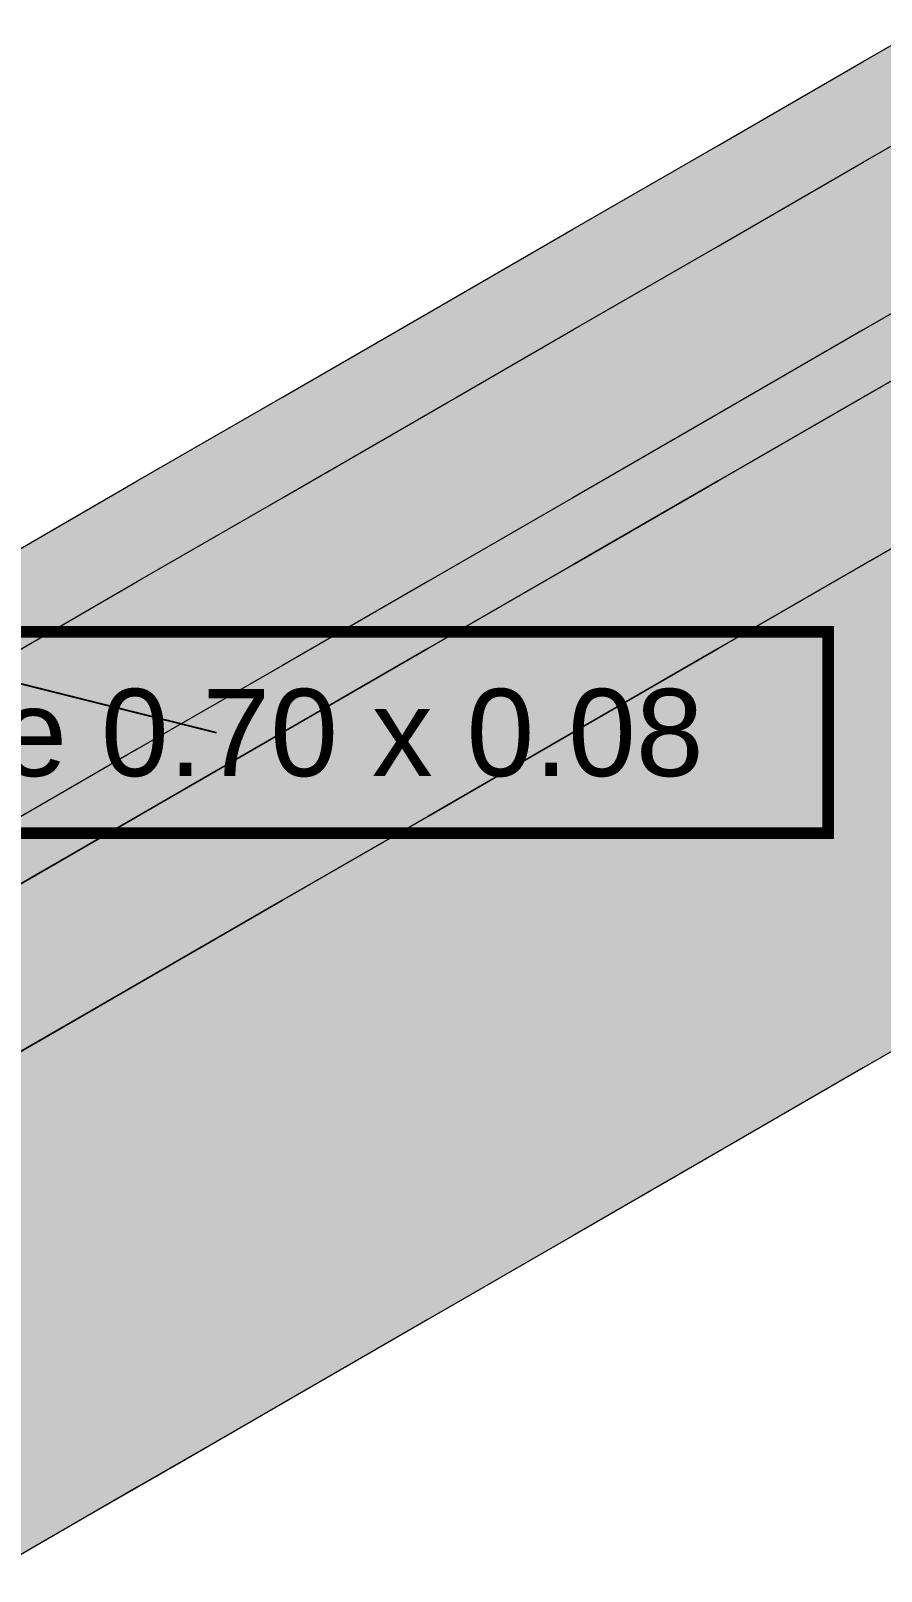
# Model space of a CAD drawing. Header units: metres. Extents: x 349021 to 349543, y 9281040 to 9281959.
# Drawn here: x 349207.3298 to 349207.5834, y 9281043.625 to 9281044.0842 of the extents above; entities that cross this region are included whole.
import ezdxf
from ezdxf.enums import TextEntityAlignment as Align

# ---------------------------------------------------------------- set-up
doc = ezdxf.new("R2010")
doc.units = ezdxf.units.M
doc.header["$LTSCALE"] = 0.25
doc.layers.add('ISO-3D', color=7, linetype='CONTINUOUS', lineweight=13)
doc.layers.add('ISO-3D-ARISTAS', color=250, linetype='CONTINUOUS', lineweight=13)
doc.layers.add('LLAMADAS-NUM', color=30, linetype='CONTINUOUS', lineweight=25, true_color=0xc05014)
doc.styles.get("Standard").update_dxf_attribs({"font": 'arial.ttf'})

msp = doc.modelspace()

# ---------------------------------------------------------------- linework, layer by layer
at = {"layer": 'ISO-3D', "true_color": 0x9e9d98}
msp.add_solid([(349207.62141, 9281044.07), (349207.57811, 9281044.095), (349207.62141, 9281044.115), (349207.57811, 9281044.14)], dxfattribs=at)
at = {"layer": 'ISO-3D', "true_color": 0xb0aea8}
for points in [[(349207.65389, 9281044.08875), (349207.62141, 9281044.07), (349207.61058, 9281044.11375), (349207.57811, 9281044.095)], [(349207.65028, 9281044.08333), (349207.60698, 9281044.05833), (349207.62141, 9281044.1), (349207.57811, 9281044.075)], [(349207.60698, 9281044.05833), (349207.56368, 9281044.03333), (349207.57811, 9281044.075), (349207.53481, 9281044.05)], [(349207.66471, 9281044.045), (349207.62141, 9281044.02), (349207.62141, 9281044.07), (349207.57811, 9281044.045)], [(349207.63584, 9281044.04167), (349207.59254, 9281044.01667), (349207.60698, 9281044.05833), (349207.56368, 9281044.03333)], [(349207.56368, 9281044.03333), (349207.52037, 9281044.00833), (349207.53481, 9281044.05), (349207.49151, 9281044.025)], [(349207.62141, 9281044.02), (349207.57811, 9281043.995), (349207.57811, 9281044.045), (349207.53481, 9281044.02)], [(349207.59254, 9281044.01667), (349207.54924, 9281043.99167), (349207.56368, 9281044.03333), (349207.52037, 9281044.00833)], [(349207.52037, 9281044.00833), (349207.47707, 9281043.98333), (349207.49151, 9281044.025), (349207.44821, 9281044)], [(349207.57811, 9281043.995), (349207.53481, 9281043.97), (349207.53481, 9281044.02), (349207.49151, 9281043.995)], [(349207.62141, 9281044), (349207.57811, 9281043.975), (349207.59254, 9281044.01667), (349207.54924, 9281043.99167)], [(349207.54924, 9281043.99167), (349207.50594, 9281043.96667), (349207.52037, 9281044.00833), (349207.47707, 9281043.98333)], [(349207.47707, 9281043.98333), (349207.43377, 9281043.95833), (349207.44821, 9281044), (349207.4049, 9281043.975)], [(349207.53481, 9281043.97), (349207.49151, 9281043.945), (349207.49151, 9281043.995), (349207.44821, 9281043.97)], [(349207.57811, 9281043.975), (349207.53481, 9281043.95), (349207.54924, 9281043.99167), (349207.50594, 9281043.96667)], [(349207.50594, 9281043.96667), (349207.46264, 9281043.94167), (349207.47707, 9281043.98333), (349207.43377, 9281043.95833)], [(349207.43377, 9281043.95833), (349207.39047, 9281043.93333), (349207.4049, 9281043.975), (349207.3616, 9281043.95)], [(349207.49151, 9281043.945), (349207.44821, 9281043.92), (349207.44821, 9281043.97), (349207.4049, 9281043.945)], [(349207.53481, 9281043.95), (349207.49151, 9281043.925), (349207.50594, 9281043.96667), (349207.46264, 9281043.94167)], [(349207.46264, 9281043.94167), (349207.41934, 9281043.91667), (349207.43377, 9281043.95833), (349207.39047, 9281043.93333)], [(349207.39047, 9281043.93333), (349207.34717, 9281043.90833), (349207.3616, 9281043.95), (349207.3183, 9281043.925)], [(349207.65389, 9281043.93125), (349207.61058, 9281043.90625), (349207.62141, 9281043.95), (349207.57811, 9281043.925)], [(349207.44821, 9281043.92), (349207.4049, 9281043.895), (349207.4049, 9281043.945), (349207.3616, 9281043.92)], [(349207.49151, 9281043.925), (349207.44821, 9281043.9), (349207.46264, 9281043.94167), (349207.41934, 9281043.91667)], [(349207.41934, 9281043.91667), (349207.37604, 9281043.89167), (349207.39047, 9281043.93333), (349207.34717, 9281043.90833)], [(349207.34717, 9281043.90833), (349207.30387, 9281043.88333), (349207.3183, 9281043.925), (349207.275, 9281043.9)], [(349207.61058, 9281043.90625), (349207.56728, 9281043.88125), (349207.57811, 9281043.925), (349207.53481, 9281043.9)], [(349207.4049, 9281043.895), (349207.3616, 9281043.87), (349207.3616, 9281043.92), (349207.3183, 9281043.895)], [(349207.44821, 9281043.9), (349207.4049, 9281043.875), (349207.41934, 9281043.91667), (349207.37604, 9281043.89167)], [(349207.37604, 9281043.89167), (349207.33274, 9281043.86667), (349207.34717, 9281043.90833), (349207.30387, 9281043.88333)], [(349207.64306, 9281043.8875), (349207.59976, 9281043.8625), (349207.61058, 9281043.90625), (349207.56728, 9281043.88125)], [(349207.56728, 9281043.88125), (349207.52398, 9281043.85625), (349207.53481, 9281043.9), (349207.49151, 9281043.875)], [(349207.3616, 9281043.87), (349207.3183, 9281043.845), (349207.3183, 9281043.895), (349207.275, 9281043.87)], [(349207.4049, 9281043.875), (349207.3616, 9281043.85), (349207.37604, 9281043.89167), (349207.33274, 9281043.86667)], [(349207.33274, 9281043.86667), (349207.29809, 9281043.84667), (349207.30387, 9281043.88333), (349207.26923, 9281043.86333)], [(349207.59976, 9281043.8625), (349207.55646, 9281043.8375), (349207.56728, 9281043.88125), (349207.52398, 9281043.85625)], [(349207.52398, 9281043.85625), (349207.48068, 9281043.83125), (349207.49151, 9281043.875), (349207.44821, 9281043.85)], [(349207.3616, 9281043.85), (349207.32696, 9281043.83), (349207.33274, 9281043.86667), (349207.29809, 9281043.84667)], [(349207.63224, 9281043.84375), (349207.58893, 9281043.81875), (349207.59976, 9281043.8625), (349207.55646, 9281043.8375)], [(349207.55646, 9281043.8375), (349207.51316, 9281043.8125), (349207.52398, 9281043.85625), (349207.48068, 9281043.83125)], [(349207.48068, 9281043.83125), (349207.43738, 9281043.80625), (349207.44821, 9281043.85), (349207.4049, 9281043.825)], [(349207.58893, 9281043.81875), (349207.54563, 9281043.79375), (349207.55646, 9281043.8375), (349207.51316, 9281043.8125)], [(349207.51316, 9281043.8125), (349207.46986, 9281043.7875), (349207.48068, 9281043.83125), (349207.43738, 9281043.80625)], [(349207.43738, 9281043.80625), (349207.39408, 9281043.78125), (349207.4049, 9281043.825), (349207.3616, 9281043.8)], [(349207.62141, 9281043.8), (349207.57811, 9281043.775), (349207.58893, 9281043.81875), (349207.54563, 9281043.79375)], [(349207.54563, 9281043.79375), (349207.50233, 9281043.76875), (349207.51316, 9281043.8125), (349207.46986, 9281043.7875)], [(349207.46986, 9281043.7875), (349207.42655, 9281043.7625), (349207.43738, 9281043.80625), (349207.39408, 9281043.78125)], [(349207.39408, 9281043.78125), (349207.35078, 9281043.75625), (349207.3616, 9281043.8), (349207.3183, 9281043.775)], [(349207.57811, 9281043.775), (349207.53481, 9281043.75), (349207.54563, 9281043.79375), (349207.50233, 9281043.76875)], [(349207.50233, 9281043.76875), (349207.45903, 9281043.74375), (349207.46986, 9281043.7875), (349207.42655, 9281043.7625)], [(349207.42655, 9281043.7625), (349207.38325, 9281043.7375), (349207.39408, 9281043.78125), (349207.35078, 9281043.75625)], [(349207.35078, 9281043.75625), (349207.30748, 9281043.73125), (349207.3183, 9281043.775), (349207.275, 9281043.75)], [(349207.53481, 9281043.75), (349207.49151, 9281043.725), (349207.50233, 9281043.76875), (349207.45903, 9281043.74375)], [(349207.45903, 9281043.74375), (349207.41573, 9281043.71875), (349207.42655, 9281043.7625), (349207.38325, 9281043.7375)], [(349207.38325, 9281043.7375), (349207.33995, 9281043.7125), (349207.35078, 9281043.75625), (349207.30748, 9281043.73125)], [(349207.49151, 9281043.725), (349207.44821, 9281043.7), (349207.45903, 9281043.74375), (349207.41573, 9281043.71875)], [(349207.41573, 9281043.71875), (349207.37243, 9281043.69375), (349207.38325, 9281043.7375), (349207.33995, 9281043.7125)], [(349207.33995, 9281043.7125), (349207.31108, 9281043.69583), (349207.30748, 9281043.73125), (349207.27861, 9281043.71458)], [(349207.44821, 9281043.7), (349207.4049, 9281043.675), (349207.41573, 9281043.71875), (349207.37243, 9281043.69375)], [(349207.37243, 9281043.69375), (349207.34356, 9281043.67708), (349207.33995, 9281043.7125), (349207.31108, 9281043.69583)], [(349207.34356, 9281043.67708), (349207.31469, 9281043.66042), (349207.31108, 9281043.69583), (349207.28222, 9281043.67917)], [(349207.4049, 9281043.675), (349207.37604, 9281043.65833), (349207.37243, 9281043.69375), (349207.34356, 9281043.67708)], [(349207.37604, 9281043.65833), (349207.34717, 9281043.64167), (349207.34356, 9281043.67708), (349207.31469, 9281043.66042)], [(349207.34717, 9281043.64167), (349207.3183, 9281043.625), (349207.31469, 9281043.66042), (349207.28583, 9281043.64375)]]:
    msp.add_solid(points, dxfattribs=at)
at = {"layer": 'ISO-3D', "true_color": 0x8e8d88}
for points in [[(349207.62141, 9281044.06), (349207.57811, 9281044.035), (349207.62141, 9281044.1), (349207.57811, 9281044.075)], [(349207.57811, 9281044.035), (349207.53481, 9281044.01), (349207.57811, 9281044.075), (349207.53481, 9281044.05)], [(349207.62141, 9281044.05), (349207.57811, 9281044.025), (349207.62141, 9281044.07), (349207.57811, 9281044.045)], [(349207.62141, 9281044.02), (349207.57811, 9281043.995), (349207.62141, 9281044.06), (349207.57811, 9281044.035)], [(349207.53481, 9281044.01), (349207.49151, 9281043.985), (349207.53481, 9281044.05), (349207.49151, 9281044.025)], [(349207.62141, 9281044), (349207.57811, 9281043.975), (349207.62141, 9281044.05), (349207.57811, 9281044.025)], [(349207.57811, 9281044.025), (349207.53481, 9281044), (349207.57811, 9281044.045), (349207.53481, 9281044.02)], [(349207.57811, 9281043.995), (349207.53481, 9281043.97), (349207.57811, 9281044.035), (349207.53481, 9281044.01)], [(349207.49151, 9281043.985), (349207.44821, 9281043.96), (349207.49151, 9281044.025), (349207.44821, 9281044)], [(349207.57811, 9281043.975), (349207.53481, 9281043.95), (349207.57811, 9281044.025), (349207.53481, 9281044)], [(349207.53481, 9281044), (349207.49151, 9281043.975), (349207.53481, 9281044.02), (349207.49151, 9281043.995)], [(349207.53481, 9281043.97), (349207.49151, 9281043.945), (349207.53481, 9281044.01), (349207.49151, 9281043.985)], [(349207.44821, 9281043.96), (349207.4049, 9281043.935), (349207.44821, 9281044), (349207.4049, 9281043.975)], [(349207.53481, 9281043.95), (349207.49151, 9281043.925), (349207.53481, 9281044), (349207.49151, 9281043.975)], [(349207.62141, 9281043.95), (349207.57811, 9281043.925), (349207.62141, 9281044), (349207.57811, 9281043.975)], [(349207.62141, 9281043.96), (349207.57811, 9281043.935), (349207.62141, 9281044), (349207.57811, 9281043.975)], [(349207.49151, 9281043.975), (349207.44821, 9281043.95), (349207.49151, 9281043.995), (349207.44821, 9281043.97)], [(349207.49151, 9281043.945), (349207.44821, 9281043.92), (349207.49151, 9281043.985), (349207.44821, 9281043.96)], [(349207.4049, 9281043.935), (349207.3616, 9281043.91), (349207.4049, 9281043.975), (349207.3616, 9281043.95)], [(349207.49151, 9281043.925), (349207.44821, 9281043.9), (349207.49151, 9281043.975), (349207.44821, 9281043.95)], [(349207.57811, 9281043.925), (349207.53481, 9281043.9), (349207.57811, 9281043.975), (349207.53481, 9281043.95)], [(349207.57811, 9281043.935), (349207.53481, 9281043.91), (349207.57811, 9281043.975), (349207.53481, 9281043.95)], [(349207.44821, 9281043.95), (349207.4049, 9281043.925), (349207.44821, 9281043.97), (349207.4049, 9281043.945)], [(349207.44821, 9281043.92), (349207.4049, 9281043.895), (349207.44821, 9281043.96), (349207.4049, 9281043.935)], [(349207.62141, 9281043.92), (349207.57811, 9281043.895), (349207.62141, 9281043.96), (349207.57811, 9281043.935)], [(349207.3616, 9281043.91), (349207.3183, 9281043.885), (349207.3616, 9281043.95), (349207.3183, 9281043.925)], [(349207.44821, 9281043.9), (349207.4049, 9281043.875), (349207.44821, 9281043.95), (349207.4049, 9281043.925)], [(349207.53481, 9281043.9), (349207.49151, 9281043.875), (349207.53481, 9281043.95), (349207.49151, 9281043.925)], [(349207.53481, 9281043.91), (349207.49151, 9281043.885), (349207.53481, 9281043.95), (349207.49151, 9281043.925)], [(349207.4049, 9281043.925), (349207.3616, 9281043.9), (349207.4049, 9281043.945), (349207.3616, 9281043.92)], [(349207.4049, 9281043.895), (349207.3616, 9281043.87), (349207.4049, 9281043.935), (349207.3616, 9281043.91)], [(349207.57811, 9281043.895), (349207.53481, 9281043.87), (349207.57811, 9281043.935), (349207.53481, 9281043.91)], [(349207.4049, 9281043.875), (349207.3616, 9281043.85), (349207.4049, 9281043.925), (349207.3616, 9281043.9)], [(349207.49151, 9281043.875), (349207.44821, 9281043.85), (349207.49151, 9281043.925), (349207.44821, 9281043.9)], [(349207.49151, 9281043.885), (349207.44821, 9281043.86), (349207.49151, 9281043.925), (349207.44821, 9281043.9)], [(349207.3616, 9281043.9), (349207.3183, 9281043.875), (349207.3616, 9281043.92), (349207.3183, 9281043.895)], [(349207.62141, 9281043.9), (349207.57811, 9281043.875), (349207.62141, 9281043.92), (349207.57811, 9281043.895)], [(349207.3616, 9281043.87), (349207.3183, 9281043.845), (349207.3616, 9281043.91), (349207.3183, 9281043.885)], [(349207.53481, 9281043.87), (349207.49151, 9281043.845), (349207.53481, 9281043.91), (349207.49151, 9281043.885)], [(349207.3616, 9281043.85), (349207.3183, 9281043.825), (349207.3616, 9281043.9), (349207.3183, 9281043.875)], [(349207.44821, 9281043.85), (349207.4049, 9281043.825), (349207.44821, 9281043.9), (349207.4049, 9281043.875)], [(349207.44821, 9281043.86), (349207.4049, 9281043.835), (349207.44821, 9281043.9), (349207.4049, 9281043.875)], [(349207.62141, 9281043.85), (349207.57811, 9281043.825), (349207.62141, 9281043.9), (349207.57811, 9281043.875)], [(349207.57811, 9281043.875), (349207.53481, 9281043.85), (349207.57811, 9281043.895), (349207.53481, 9281043.87)], [(349207.49151, 9281043.845), (349207.44821, 9281043.82), (349207.49151, 9281043.885), (349207.44821, 9281043.86)], [(349207.4049, 9281043.825), (349207.3616, 9281043.8), (349207.4049, 9281043.875), (349207.3616, 9281043.85)], [(349207.4049, 9281043.835), (349207.3616, 9281043.81), (349207.4049, 9281043.875), (349207.3616, 9281043.85)], [(349207.57811, 9281043.825), (349207.53481, 9281043.8), (349207.57811, 9281043.875), (349207.53481, 9281043.85)], [(349207.53481, 9281043.85), (349207.49151, 9281043.825), (349207.53481, 9281043.87), (349207.49151, 9281043.845)], [(349207.44821, 9281043.82), (349207.4049, 9281043.795), (349207.44821, 9281043.86), (349207.4049, 9281043.835)], [(349207.3616, 9281043.8), (349207.3183, 9281043.775), (349207.3616, 9281043.85), (349207.3183, 9281043.825)], [(349207.3616, 9281043.81), (349207.3183, 9281043.785), (349207.3616, 9281043.85), (349207.3183, 9281043.825)], [(349207.53481, 9281043.8), (349207.49151, 9281043.775), (349207.53481, 9281043.85), (349207.49151, 9281043.825)], [(349207.62141, 9281043.8), (349207.57811, 9281043.775), (349207.62141, 9281043.85), (349207.57811, 9281043.825)], [(349207.49151, 9281043.825), (349207.44821, 9281043.8), (349207.49151, 9281043.845), (349207.44821, 9281043.82)], [(349207.4049, 9281043.795), (349207.3616, 9281043.77), (349207.4049, 9281043.835), (349207.3616, 9281043.81)], [(349207.49151, 9281043.775), (349207.44821, 9281043.75), (349207.49151, 9281043.825), (349207.44821, 9281043.8)], [(349207.57811, 9281043.775), (349207.53481, 9281043.75), (349207.57811, 9281043.825), (349207.53481, 9281043.8)], [(349207.44821, 9281043.8), (349207.4049, 9281043.775), (349207.44821, 9281043.82), (349207.4049, 9281043.795)], [(349207.3616, 9281043.77), (349207.3183, 9281043.745), (349207.3616, 9281043.81), (349207.3183, 9281043.785)], [(349207.44821, 9281043.75), (349207.4049, 9281043.725), (349207.44821, 9281043.8), (349207.4049, 9281043.775)], [(349207.53481, 9281043.75), (349207.49151, 9281043.725), (349207.53481, 9281043.8), (349207.49151, 9281043.775)], [(349207.4049, 9281043.775), (349207.3616, 9281043.75), (349207.4049, 9281043.795), (349207.3616, 9281043.77)], [(349207.4049, 9281043.725), (349207.3616, 9281043.7), (349207.4049, 9281043.775), (349207.3616, 9281043.75)], [(349207.49151, 9281043.725), (349207.44821, 9281043.7), (349207.49151, 9281043.775), (349207.44821, 9281043.75)], [(349207.3616, 9281043.75), (349207.3183, 9281043.725), (349207.3616, 9281043.77), (349207.3183, 9281043.745)], [(349207.3616, 9281043.7), (349207.3183, 9281043.675), (349207.3616, 9281043.75), (349207.3183, 9281043.725)], [(349207.44821, 9281043.7), (349207.4049, 9281043.675), (349207.44821, 9281043.75), (349207.4049, 9281043.725)], [(349207.4049, 9281043.675), (349207.3616, 9281043.65), (349207.4049, 9281043.725), (349207.3616, 9281043.7)], [(349207.3616, 9281043.65), (349207.3183, 9281043.625), (349207.3616, 9281043.7), (349207.3183, 9281043.675)]]:
    msp.add_solid(points, dxfattribs=at)
at = {"layer": 'ISO-3D-ARISTAS', "color": 250}
for p, q in [((349207.57811, 9281044.075), (349207.62141, 9281044.1)), ((349207.57811, 9281044.075), (349207.62141, 9281044.1)), ((349207.53481, 9281044.05), (349207.57811, 9281044.075)), ((349207.53481, 9281044.05), (349207.57811, 9281044.075)), ((349207.57811, 9281044.045), (349207.62141, 9281044.07)), ((349207.57811, 9281044.045), (349207.62141, 9281044.07)), ((349207.49151, 9281044.025), (349207.53481, 9281044.05)), ((349207.49151, 9281044.025), (349207.53481, 9281044.05)), ((349207.53481, 9281044.02), (349207.57811, 9281044.045)), ((349207.53481, 9281044.02), (349207.57811, 9281044.045)), ((349207.44821, 9281044), (349207.49151, 9281044.025)), ((349207.44821, 9281044), (349207.49151, 9281044.025)), ((349207.49151, 9281043.995), (349207.53481, 9281044.02)), ((349207.49151, 9281043.995), (349207.53481, 9281044.02)), ((349207.62141, 9281044.02), (349207.57811, 9281043.995)), ((349207.62141, 9281044.02), (349207.57811, 9281043.995)), ((349207.4049, 9281043.975), (349207.44821, 9281044)), ((349207.4049, 9281043.975), (349207.44821, 9281044)), ((349207.57811, 9281043.975), (349207.62141, 9281044)), ((349207.62141, 9281044), (349207.57811, 9281043.975)), ((349207.44821, 9281043.97), (349207.49151, 9281043.995)), ((349207.44821, 9281043.97), (349207.49151, 9281043.995)), ((349207.57811, 9281043.995), (349207.53481, 9281043.97)), ((349207.57811, 9281043.995), (349207.53481, 9281043.97)), ((349207.3616, 9281043.95), (349207.4049, 9281043.975)), ((349207.3616, 9281043.95), (349207.4049, 9281043.975)), ((349207.53481, 9281043.95), (349207.57811, 9281043.975)), ((349207.57811, 9281043.975), (349207.53481, 9281043.95)), ((349207.4049, 9281043.945), (349207.44821, 9281043.97)), ((349207.4049, 9281043.945), (349207.44821, 9281043.97)), ((349207.53481, 9281043.97), (349207.49151, 9281043.945)), ((349207.53481, 9281043.97), (349207.49151, 9281043.945)), ((349207.3183, 9281043.925), (349207.3616, 9281043.95)), ((349207.3183, 9281043.925), (349207.3616, 9281043.95)), ((349207.49151, 9281043.925), (349207.53481, 9281043.95)), ((349207.53481, 9281043.95), (349207.49151, 9281043.925)), ((349207.57811, 9281043.925), (349207.62141, 9281043.95)), ((349207.62141, 9281043.95), (349207.57811, 9281043.925)), ((349207.3616, 9281043.92), (349207.4049, 9281043.945)), ((349207.3616, 9281043.92), (349207.4049, 9281043.945)), ((349207.49151, 9281043.945), (349207.44821, 9281043.92)), ((349207.49151, 9281043.945), (349207.44821, 9281043.92)), ((349207.44821, 9281043.9), (349207.49151, 9281043.925)), ((349207.49151, 9281043.925), (349207.44821, 9281043.9)), ((349207.53481, 9281043.9), (349207.57811, 9281043.925)), ((349207.57811, 9281043.925), (349207.53481, 9281043.9)), ((349207.3183, 9281043.895), (349207.3616, 9281043.92)), ((349207.3183, 9281043.895), (349207.3616, 9281043.92)), ((349207.44821, 9281043.92), (349207.4049, 9281043.895)), ((349207.44821, 9281043.92), (349207.4049, 9281043.895)), ((349207.4049, 9281043.875), (349207.44821, 9281043.9)), ((349207.44821, 9281043.9), (349207.4049, 9281043.875)), ((349207.49151, 9281043.875), (349207.53481, 9281043.9)), ((349207.53481, 9281043.9), (349207.49151, 9281043.875)), ((349207.4049, 9281043.895), (349207.3616, 9281043.87)), ((349207.4049, 9281043.895), (349207.3616, 9281043.87)), ((349207.3616, 9281043.85), (349207.4049, 9281043.875)), ((349207.4049, 9281043.875), (349207.3616, 9281043.85)), ((349207.44821, 9281043.85), (349207.49151, 9281043.875)), ((349207.49151, 9281043.875), (349207.44821, 9281043.85)), ((349207.3616, 9281043.87), (349207.3183, 9281043.845)), ((349207.3616, 9281043.87), (349207.3183, 9281043.845)), ((349207.3183, 9281043.825), (349207.3616, 9281043.85)), ((349207.3616, 9281043.85), (349207.32696, 9281043.83)), ((349207.4049, 9281043.825), (349207.44821, 9281043.85)), ((349207.44821, 9281043.85), (349207.4049, 9281043.825)), ((349207.3616, 9281043.8), (349207.4049, 9281043.825)), ((349207.4049, 9281043.825), (349207.3616, 9281043.8)), ((349207.3183, 9281043.775), (349207.3616, 9281043.8)), ((349207.3616, 9281043.8), (349207.3183, 9281043.775)), ((349207.62141, 9281043.8), (349207.57811, 9281043.775)), ((349207.62141, 9281043.8), (349207.57811, 9281043.775)), ((349207.57811, 9281043.775), (349207.53481, 9281043.75)), ((349207.57811, 9281043.775), (349207.53481, 9281043.75)), ((349207.53481, 9281043.75), (349207.49151, 9281043.725)), ((349207.53481, 9281043.75), (349207.49151, 9281043.725)), ((349207.49151, 9281043.725), (349207.44821, 9281043.7)), ((349207.49151, 9281043.725), (349207.44821, 9281043.7)), ((349207.44821, 9281043.7), (349207.4049, 9281043.675)), ((349207.44821, 9281043.7), (349207.4049, 9281043.675)), ((349207.4049, 9281043.675), (349207.3616, 9281043.65)), ((349207.4049, 9281043.675), (349207.37604, 9281043.65833)), ((349207.37604, 9281043.65833), (349207.34717, 9281043.64167)), ((349207.3616, 9281043.65), (349207.3183, 9281043.625)), ((349207.34717, 9281043.64167), (349207.3183, 9281043.625))]:
    msp.add_line(p, q, dxfattribs=at)
at = {"layer": 'LLAMADAS-NUM'}
msp.add_line((349207.1451, 9281043.935), (349207.3851, 9281043.875), dxfattribs=at)
at = {"layer": 'LLAMADAS-NUM', "const_width": 0.0035}
msp.add_lwpolyline([(349207.2026, 9281043.845), (349207.5676, 9281043.845), (349207.5676, 9281043.905), (349207.2026, 9281043.905)], close=True, dxfattribs=at)
at = {"layer": 'LLAMADAS-NUM', "true_color": 0xffffff}
msp.add_solid([(349207.2026, 9281043.845), (349207.5676, 9281043.845), (349207.2026, 9281043.905), (349207.5676, 9281043.905)], dxfattribs=at)

# ---------------------------------------------------------------- texts
at = {"layer": 'LLAMADAS-NUM'}
msp.add_text('rebaje 0.70 x 0.08', height=0.026, dxfattribs=at).set_placement((349207.3851, 9281043.875), align=Align.MIDDLE_CENTER)

doc.saveas('drawing.dxf')
